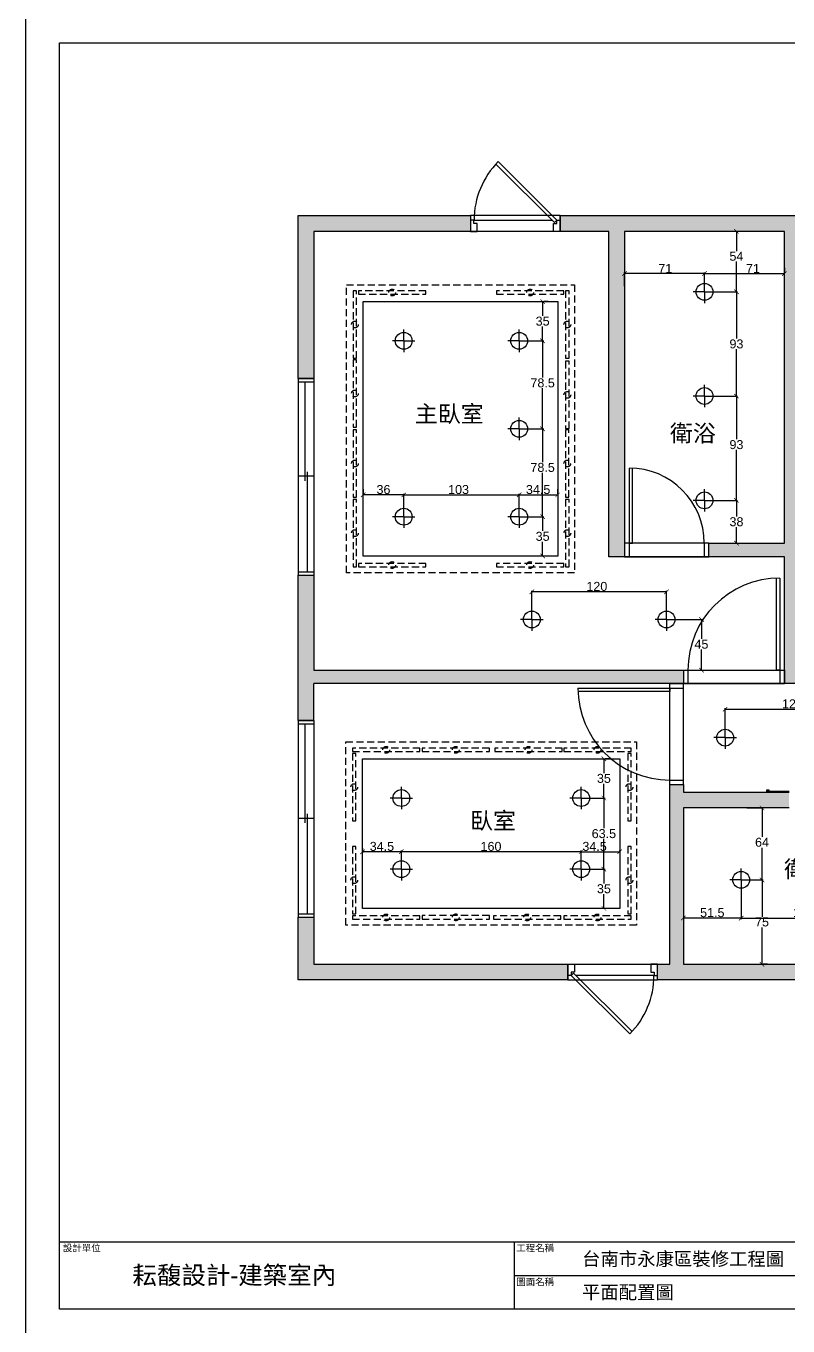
# Model space of a CAD drawing. Header units: millimetres. Extents: x -2628 to 3435, y -3699 to 2704.
# Drawn here: x 1698 to 2377, y -2496 to -1338 of the extents above; entities that cross this region are included whole.
import ezdxf
from ezdxf.enums import TextEntityAlignment as Align

# ---------------------------------------------------------------- set-up
doc = ezdxf.new("R2010")
doc.units = ezdxf.units.MM
doc.header["$PDMODE"] = 35
doc.linetypes.add('HIDDEN', pattern=[9.525, 6.35, -3.175])
for name, color, linetype in [('03-結構牆', 253, 'Continuous'), ('04-門線', 94, 'Continuous'), ('05-窗線', 150, 'Continuous'), ('08-文字', 7, 'Continuous'), ('10-標註', 140, 'Continuous'), ('11-填充', 8, 'Continuous'), ('12-天花板', 120, 'Continuous'), ('14-燈具', 40, 'Continuous'), ('圖框', 255, 'Continuous')]:
    doc.layers.add(name, color=color, linetype=linetype)
doc.layers.add('不出圖', color=235, linetype='Continuous', plot=False)
doc.styles.get("Standard").update_dxf_attribs({"font": 'arial.ttf'})
doc.dimstyles.new('ISO-40', dxfattribs={"dimscale": 0, "dimtxt": 8, "dimasz": 4, "dimexe": 1, "dimexo": 5, "dimgap": 0.68, "dimtad": 1, "dimtih": 1, "dimtoh": 1, "dimdec": 1, "dimrnd": 0.5, "dimdsep": 46, "dimtxsty": 'Standard', "dimblk": 'ARCHTICK', "dimcen": 2.5, "dimadec": 0, "dimazin": 0, "dimtfac": 1, "dimtdec": 1, "dimtmove": 1, "dimatfit": 3, "dimldrblk": 'ARCHTICK', "dimfxl": 15, "dimarcsym": 0})

# ---------------------------------------------------------------- blocks, each defined once
blk = doc.blocks.new('窗2片')
at = {"layer": '05-窗線'}
for p, q in [((0, 0), (0, -175.2)), ((0, 0), (14, 0)), ((14, 0), (14, -175.2)), ((0, -3), (14, -3)), ((6, -3), (6, -91.1)), ((14, -87.1), (0, -87.1)), ((8, -83.1), (8, -172.2)), ((0, -172.2), (14, -172.2)), ((0, -175.2), (14, -175.2))]:
    blk.add_line(p, q, dxfattribs=at)
blk = doc.blocks.new('窗_單開')
at = {"layer": '05-窗線'}
for p, q in [((24.9, 48.1), (77, -4)), ((74.9, -6.1), (22.8, 45.9)), ((80, 0), (0, 0)), ((0, 0), (0, -14)), ((80, 0), (80, -14)), ((3, -4), (72.8, -4)), ((77, -4), (74.9, -6.1)), ((80, -14), (1, -14))]:
    blk.add_line(p, q, dxfattribs=at)
for points in [[(0, -14), (6, -14), (6, -7), (3, -7), (3, -4), (0, -4), (0, -14)], [(80, -14), (74, -14), (74, -7), (77, -7), (77, -4), (80, -4), (80, -14)]]:
    blk.add_lwpolyline(points, dxfattribs=at)
blk.add_arc((77, -4), 73.7, 135, 180, dxfattribs=at)
blk = doc.blocks.new('門_左')
at = {"layer": '04-門線'}
for p, q in [((0, 12), (0, 0)), ((75, 12), (0, 12)), ((4, 12), (4, 0)), ((71, 12), (71, 0)), ((75, 0), (75, 12)), ((75, 0), (0, 0))]:
    blk.add_line(p, q, dxfattribs=at)
blk.add_lwpolyline([(4, 79), (4, 12), (7, 12), (7, 78.9)], dxfattribs=at)
blk.add_arc((4, 12), 67, 360, 90, dxfattribs=at)
blk = doc.blocks.new('門_右')
at = {"layer": '04-門線'}
for p, q in [((-90, 12), (0, 12)), ((-90, 12), (-90, 0)), ((-86, 12), (-86, 0)), ((-4, 12), (-4, 0)), ((0, 12), (0, 0)), ((-90, 0), (0, 0))]:
    blk.add_line(p, q, dxfattribs=at)
blk.add_lwpolyline([(-4, 94), (-4, 12), (-7, 12), (-7, 93.9)], dxfattribs=at)
blk.add_arc((-4, 12), 82, 90, 180, dxfattribs=at)
blk = doc.blocks.new('*U57')
at = {"layer": '14-燈具'}
blk.add_line((0, -5), (0, 5), dxfattribs=at)
blk = doc.blocks.new('*U58')
at = {"layer": '14-燈具', "color": 0, "linetype": 'ByBlock', "lineweight": -2, "transparency": 16777216}
blk.add_blockref('*U57', (3428.2, 265.7), dxfattribs=at)
for p, rotation in [((3423.2, 260.7), 90), ((3428.2, 255.7), 180), ((3433.2, 260.7), 270)]:
    blk.add_blockref('*U57', p, dxfattribs=dict(at, rotation=rotation))
blk = doc.blocks.new('燈_崁燈直徑15')
at = {"layer": '14-燈具'}
blk.add_circle((0, 0), 7.5, dxfattribs=at)
blk.add_blockref('*U58', (-3428.2, -260.7), dxfattribs=at)
blk = doc.blocks.new('燈_t5燈管2尺')
at = {"layer": '14-燈具', "linetype": 'HIDDEN'}
blk.add_lwpolyline([(-30, -1.5), (30, -1.5), (30, 1.5), (-30, 1.5)], close=True, dxfattribs=at)
blk.add_circle((0, 0), 3, dxfattribs=at)
blk = doc.blocks.new('_ArchTick')
at = {"color": 0, "linetype": 'ByBlock', "const_width": 0.15}
blk.add_lwpolyline([(-0.5, -0.5), (0.5, 0.5)], dxfattribs=at)
blk = doc.blocks.new('*D310')
at = {"layer": '10-標註', "color": 0, "lineweight": -2, "transparency": 16777216}
for p, q in [((2034.6, -1770.1), (2034.6, -1754.6)), ((2034.6, -1755.6), (2137.4, -1755.6)), ((2137.4, -1770.1), (2137.4, -1754.6))]:
    blk.add_line(p, q, dxfattribs=at)
at = {"layer": 'Defpoints', "color": 0, "transparency": 16777216}
for p in [(2137.4, -1755.6), (2034.6, -1775.1), (2137.4, -1775.1)]:
    blk.add_point(p, dxfattribs=at)
at = {"layer": '10-標註', "color": 0, "lineweight": -2, "transparency": 16777216, "xscale": 4, "yscale": 4, "zscale": 4, "rotation": 180}
blk.add_blockref('_ArchTick', (2034.6, -1755.6), dxfattribs=at)
at = {"layer": '10-標註', "color": 0, "lineweight": -2, "transparency": 16777216, "xscale": 4, "yscale": 4, "zscale": 4}
blk.add_blockref('_ArchTick', (2137.4, -1755.6), dxfattribs=at)
at = {"layer": '10-標註', "color": 0, "transparency": 16777216, "insert": (2083.5, -1750.9), "char_height": 8, "attachment_point": 5}
blk.add_mtext('103', dxfattribs=at)
blk = doc.blocks.new('*D311')
at = {"layer": '10-標註', "color": 0, "lineweight": -2, "transparency": 16777216}
for p, q in [((2142.4, -1618.4), (2159.4, -1618.4)), ((2158.4, -1618.4), (2158.4, -1651.1)), ((2158.4, -1696.8), (2158.4, -1660.7)), ((2142.4, -1696.8), (2159.4, -1696.8))]:
    blk.add_line(p, q, dxfattribs=at)
at = {"layer": 'Defpoints', "color": 0, "transparency": 16777216}
for p in [(2137.4, -1618.4), (2137.4, -1696.8), (2158.4, -1696.8)]:
    blk.add_point(p, dxfattribs=at)
at = {"layer": '10-標註', "color": 0, "lineweight": -2, "transparency": 16777216, "xscale": 4, "yscale": 4, "zscale": 4}
for p, rotation in [((2158.4, -1618.4), 90), ((2158.4, -1696.8), 270)]:
    blk.add_blockref('_ArchTick', p, dxfattribs=dict(at, rotation=rotation))
at = {"layer": '10-標註', "color": 0, "transparency": 16777216, "insert": (2158.4, -1655.9), "char_height": 8, "attachment_point": 5}
blk.add_mtext('78.5', dxfattribs=at)
blk = doc.blocks.new('*D312')
at = {"layer": '10-標註', "color": 0, "lineweight": -2, "transparency": 16777216}
for p, q in [((2142.4, -1696.8), (2159.4, -1696.8)), ((2158.4, -1696.8), (2158.4, -1726.4)), ((2158.4, -1775.1), (2158.4, -1735.9)), ((2142.4, -1775.1), (2159.4, -1775.1))]:
    blk.add_line(p, q, dxfattribs=at)
at = {"layer": 'Defpoints', "color": 0, "transparency": 16777216}
for p in [(2137.4, -1696.8), (2137.4, -1775.1), (2158.4, -1775.1)]:
    blk.add_point(p, dxfattribs=at)
at = {"layer": '10-標註', "color": 0, "lineweight": -2, "transparency": 16777216, "xscale": 4, "yscale": 4, "zscale": 4}
for p, rotation in [((2158.4, -1696.8), 90), ((2158.4, -1775.1), 270)]:
    blk.add_blockref('_ArchTick', p, dxfattribs=dict(at, rotation=rotation))
at = {"layer": '10-標註', "color": 0, "transparency": 16777216, "insert": (2158.4, -1731.2), "char_height": 8, "attachment_point": 5}
blk.add_mtext('78.5', dxfattribs=at)
blk = doc.blocks.new('*D313')
at = {"layer": '10-標註', "color": 0, "lineweight": -2, "transparency": 16777216}
for p, q in [((2307.6, -1667.6), (2332.1, -1667.6)), ((2331.1, -1667.6), (2331.1, -1706.1)), ((2331.1, -1760.5), (2331.1, -1715.6)), ((2307.6, -1760.5), (2332.1, -1760.5))]:
    blk.add_line(p, q, dxfattribs=at)
at = {"layer": 'Defpoints', "color": 0, "transparency": 16777216}
for p in [(2302.6, -1667.6), (2331.1, -1667.6), (2302.6, -1760.5)]:
    blk.add_point(p, dxfattribs=at)
at = {"layer": '10-標註', "color": 0, "lineweight": -2, "transparency": 16777216, "xscale": 4, "yscale": 4, "zscale": 4}
for p, rotation in [((2331.1, -1667.6), 90), ((2331.1, -1760.5), 270)]:
    blk.add_blockref('_ArchTick', p, dxfattribs=dict(at, rotation=rotation))
at = {"layer": '10-標註', "color": 0, "transparency": 16777216, "insert": (2331.1, -1710.9), "char_height": 8, "attachment_point": 5}
blk.add_mtext('93', dxfattribs=at)
blk = doc.blocks.new('*D314')
at = {"layer": '10-標註', "color": 0, "lineweight": -2, "transparency": 16777216}
for p, q in [((2307.6, -1574.8), (2332.1, -1574.8)), ((2331.1, -1574.8), (2331.1, -1616.4)), ((2331.1, -1667.6), (2331.1, -1625.9)), ((2307.6, -1667.6), (2332.1, -1667.6))]:
    blk.add_line(p, q, dxfattribs=at)
at = {"layer": 'Defpoints', "color": 0, "transparency": 16777216}
for p in [(2302.6, -1574.8), (2331.1, -1574.8), (2302.6, -1667.6)]:
    blk.add_point(p, dxfattribs=at)
at = {"layer": '10-標註', "color": 0, "lineweight": -2, "transparency": 16777216, "xscale": 4, "yscale": 4, "zscale": 4}
for p, rotation in [((2331.1, -1574.8), 90), ((2331.1, -1667.6), 270)]:
    blk.add_blockref('_ArchTick', p, dxfattribs=dict(at, rotation=rotation))
at = {"layer": '10-標註', "color": 0, "transparency": 16777216, "insert": (2331.1, -1621.2), "char_height": 8, "attachment_point": 5}
blk.add_mtext('93', dxfattribs=at)
blk = doc.blocks.new('*D318')
at = {"layer": '10-標註', "color": 0, "lineweight": -2, "transparency": 16777216}
for p, q in [((2148.8, -1861.6), (2148.8, -1841)), ((2268.8, -1861.6), (2268.8, -1841)), ((2268.8, -1842), (2148.8, -1842))]:
    blk.add_line(p, q, dxfattribs=at)
at = {"layer": 'Defpoints', "color": 0, "transparency": 16777216}
for p in [(2148.8, -1842), (2148.8, -1866.6), (2268.8, -1866.6)]:
    blk.add_point(p, dxfattribs=at)
at = {"layer": '10-標註', "color": 0, "lineweight": -2, "transparency": 16777216, "xscale": 4, "yscale": 4, "zscale": 4, "rotation": 180}
blk.add_blockref('_ArchTick', (2148.8, -1842), dxfattribs=at)
at = {"layer": '10-標註', "color": 0, "lineweight": -2, "transparency": 16777216, "xscale": 4, "yscale": 4, "zscale": 4}
blk.add_blockref('_ArchTick', (2268.8, -1842), dxfattribs=at)
at = {"layer": '10-標註', "color": 0, "transparency": 16777216, "insert": (2206.7, -1837.2), "char_height": 8, "attachment_point": 5}
blk.add_mtext('120', dxfattribs=at)
blk = doc.blocks.new('*D319')
at = {"layer": '10-標註', "color": 0, "lineweight": -2, "transparency": 16777216}
for p, q in [((2273.8, -1866.6), (2300.9, -1866.6)), ((2299.9, -1866.6), (2299.9, -1883.9)), ((2299.9, -1911.7), (2299.9, -1893.4)), ((2273.8, -1911.7), (2300.9, -1911.7))]:
    blk.add_line(p, q, dxfattribs=at)
at = {"layer": 'Defpoints', "color": 0, "transparency": 16777216}
for p in [(2268.8, -1866.6), (2268.8, -1911.7), (2299.9, -1911.7)]:
    blk.add_point(p, dxfattribs=at)
at = {"layer": '10-標註', "color": 0, "lineweight": -2, "transparency": 16777216, "xscale": 4, "yscale": 4, "zscale": 4}
for p, rotation in [((2299.9, -1866.6), 90), ((2299.9, -1911.7), 270)]:
    blk.add_blockref('_ArchTick', p, dxfattribs=dict(at, rotation=rotation))
at = {"layer": '10-標註', "color": 0, "transparency": 16777216, "insert": (2299.9, -1888.7), "char_height": 8, "attachment_point": 5}
blk.add_mtext('45', dxfattribs=at)
blk = doc.blocks.new('*D321')
at = {"layer": '10-標註', "color": 0, "lineweight": -2, "transparency": 16777216}
for p, q in [((2197.7, -2025.7), (2214, -2025.7)), ((2213, -2025.7), (2213, -2052.6)), ((2213, -2089), (2213, -2062.1)), ((2197.7, -2089), (2214, -2089))]:
    blk.add_line(p, q, dxfattribs=at)
at = {"layer": 'Defpoints', "color": 0, "transparency": 16777216}
for p in [(2192.7, -2025.7), (2213, -2025.7), (2192.7, -2089)]:
    blk.add_point(p, dxfattribs=at)
at = {"layer": '10-標註', "color": 0, "lineweight": -2, "transparency": 16777216, "xscale": 4, "yscale": 4, "zscale": 4}
for p, rotation in [((2213, -2025.7), 90), ((2213, -2089), 270)]:
    blk.add_blockref('_ArchTick', p, dxfattribs=dict(at, rotation=rotation))
at = {"layer": '10-標註', "color": 0, "transparency": 16777216, "insert": (2213, -2057.4), "char_height": 8, "attachment_point": 5}
blk.add_mtext('63.5', dxfattribs=at)
blk = doc.blocks.new('*D322')
at = {"layer": '10-標註', "color": 0, "lineweight": -2, "transparency": 16777216}
for p, q in [((2032.5, -2085.4), (2032.5, -2072.5)), ((2192.7, -2085.4), (2192.7, -2072.5)), ((2192.7, -2073.5), (2032.5, -2073.5))]:
    blk.add_line(p, q, dxfattribs=at)
at = {"layer": 'Defpoints', "color": 0, "transparency": 16777216}
for p in [(2032.5, -2073.5), (2032.5, -2090.4), (2192.7, -2090.4)]:
    blk.add_point(p, dxfattribs=at)
at = {"layer": '10-標註', "color": 0, "lineweight": -2, "transparency": 16777216, "xscale": 4, "yscale": 4, "zscale": 4, "rotation": 180}
blk.add_blockref('_ArchTick', (2032.5, -2073.5), dxfattribs=at)
at = {"layer": '10-標註', "color": 0, "lineweight": -2, "transparency": 16777216, "xscale": 4, "yscale": 4, "zscale": 4}
blk.add_blockref('_ArchTick', (2192.7, -2073.5), dxfattribs=at)
at = {"layer": '10-標註', "color": 0, "transparency": 16777216, "insert": (2112.4, -2068.8), "char_height": 8, "attachment_point": 5}
blk.add_mtext('160', dxfattribs=at)
blk = doc.blocks.new('*D323')
at = {"layer": '10-標註', "color": 0, "lineweight": -2, "transparency": 16777216}
for p, q in [((2335.3, -2103.6), (2335.3, -2133.6)), ((2456, -2103.6), (2456, -2133.6)), ((2335.3, -2132.6), (2456, -2132.6))]:
    blk.add_line(p, q, dxfattribs=at)
at = {"layer": 'Defpoints', "color": 0, "transparency": 16777216}
for p in [(2335.3, -2098.6), (2456, -2098.6), (2456, -2132.6)]:
    blk.add_point(p, dxfattribs=at)
at = {"layer": '10-標註', "color": 0, "lineweight": -2, "transparency": 16777216, "xscale": 4, "yscale": 4, "zscale": 4, "rotation": 180}
blk.add_blockref('_ArchTick', (2335.3, -2132.6), dxfattribs=at)
at = {"layer": '10-標註', "color": 0, "lineweight": -2, "transparency": 16777216, "xscale": 4, "yscale": 4, "zscale": 4}
blk.add_blockref('_ArchTick', (2456, -2132.6), dxfattribs=at)
at = {"layer": '10-標註', "color": 0, "transparency": 16777216, "insert": (2395.4, -2127.8), "char_height": 8, "attachment_point": 5}
blk.add_mtext('120.5', dxfattribs=at)
blk = doc.blocks.new('*D330')
at = {"layer": '10-標註', "color": 0, "lineweight": -2, "transparency": 16777216}
for p, q in [((2321, -1966.9), (2321, -1945.6)), ((2321, -1946.6), (2441, -1946.6)), ((2441, -1966.9), (2441, -1945.6))]:
    blk.add_line(p, q, dxfattribs=at)
at = {"layer": 'Defpoints', "color": 0, "transparency": 16777216}
for p in [(2441, -1946.6), (2321, -1971.9), (2441, -1971.9)]:
    blk.add_point(p, dxfattribs=at)
at = {"layer": '10-標註', "color": 0, "lineweight": -2, "transparency": 16777216, "xscale": 4, "yscale": 4, "zscale": 4, "rotation": 180}
blk.add_blockref('_ArchTick', (2321, -1946.6), dxfattribs=at)
at = {"layer": '10-標註', "color": 0, "lineweight": -2, "transparency": 16777216, "xscale": 4, "yscale": 4, "zscale": 4}
blk.add_blockref('_ArchTick', (2441, -1946.6), dxfattribs=at)
at = {"layer": '10-標註', "color": 0, "transparency": 16777216, "insert": (2381, -1941.8), "char_height": 8, "attachment_point": 5}
blk.add_mtext('120', dxfattribs=at)
blk = doc.blocks.new('*D335')
at = {"layer": '10-標註', "color": 0, "lineweight": -2, "transparency": 16777216}
for p, q in [((2158.4, -1583.4), (2158.4, -1596.1)), ((2163.4, -1583.4), (2159.4, -1583.4)), ((2158.4, -1618.4), (2158.4, -1605.7)), ((2142.4, -1618.4), (2159.4, -1618.4))]:
    blk.add_line(p, q, dxfattribs=at)
at = {"layer": 'Defpoints', "color": 0, "transparency": 16777216}
for p in [(2158.4, -1583.4), (2158.4, -1583.4), (2137.4, -1618.4)]:
    blk.add_point(p, dxfattribs=at)
at = {"layer": '10-標註', "color": 0, "lineweight": -2, "transparency": 16777216, "xscale": 4, "yscale": 4, "zscale": 4}
for p, rotation in [((2158.4, -1583.4), 90), ((2158.4, -1618.4), 270)]:
    blk.add_blockref('_ArchTick', p, dxfattribs=dict(at, rotation=rotation))
at = {"layer": '10-標註', "color": 0, "transparency": 16777216, "insert": (2158.4, -1600.9), "char_height": 8, "attachment_point": 5}
blk.add_mtext('35', dxfattribs=at)
blk = doc.blocks.new('*D336')
at = {"layer": '10-標註', "color": 0, "lineweight": -2, "transparency": 16777216}
for p, q in [((2137.4, -1770.1), (2137.4, -1754.6)), ((2137.4, -1755.6), (2171.8, -1755.6)), ((2171.8, -1750.6), (2171.8, -1754.6))]:
    blk.add_line(p, q, dxfattribs=at)
at = {"layer": 'Defpoints', "color": 0, "transparency": 16777216}
for p in [(2171.8, -1755.6), (2171.8, -1755.6), (2137.4, -1775.1)]:
    blk.add_point(p, dxfattribs=at)
at = {"layer": '10-標註', "color": 0, "lineweight": -2, "transparency": 16777216, "xscale": 4, "yscale": 4, "zscale": 4, "rotation": 180}
blk.add_blockref('_ArchTick', (2137.4, -1755.6), dxfattribs=at)
at = {"layer": '10-標註', "color": 0, "lineweight": -2, "transparency": 16777216, "xscale": 4, "yscale": 4, "zscale": 4}
blk.add_blockref('_ArchTick', (2171.8, -1755.6), dxfattribs=at)
at = {"layer": '10-標註', "color": 0, "transparency": 16777216, "insert": (2154.4, -1750.9), "char_height": 8, "attachment_point": 5}
blk.add_mtext('34.5', dxfattribs=at)
blk = doc.blocks.new('*D337')
at = {"layer": '10-標註', "color": 0, "lineweight": -2, "transparency": 16777216}
for p, q in [((1998.5, -1750.6), (1998.5, -1754.6)), ((2034.6, -1755.6), (1998.5, -1755.6)), ((2034.6, -1770.1), (2034.6, -1754.6))]:
    blk.add_line(p, q, dxfattribs=at)
at = {"layer": 'Defpoints', "color": 0, "transparency": 16777216}
for p in [(1998.5, -1755.6), (1998.5, -1755.6), (2034.6, -1775.1)]:
    blk.add_point(p, dxfattribs=at)
at = {"layer": '10-標註', "color": 0, "lineweight": -2, "transparency": 16777216, "xscale": 4, "yscale": 4, "zscale": 4, "rotation": 180}
blk.add_blockref('_ArchTick', (1998.5, -1755.6), dxfattribs=at)
at = {"layer": '10-標註', "color": 0, "lineweight": -2, "transparency": 16777216, "xscale": 4, "yscale": 4, "zscale": 4}
blk.add_blockref('_ArchTick', (2034.6, -1755.6), dxfattribs=at)
at = {"layer": '10-標註', "color": 0, "transparency": 16777216, "insert": (2016.6, -1750.9), "char_height": 8, "attachment_point": 5}
blk.add_mtext('36', dxfattribs=at)
blk = doc.blocks.new('*D338')
at = {"layer": '10-標註', "color": 0, "lineweight": -2, "transparency": 16777216}
for p, q in [((2142.4, -1775.1), (2159.4, -1775.1)), ((2158.4, -1775.1), (2158.4, -1787.8)), ((2158.4, -1810.1), (2158.4, -1797.4)), ((2163.4, -1810.1), (2159.4, -1810.1))]:
    blk.add_line(p, q, dxfattribs=at)
at = {"layer": 'Defpoints', "color": 0, "transparency": 16777216}
for p in [(2137.4, -1775.1), (2158.4, -1810.1), (2158.4, -1810.1)]:
    blk.add_point(p, dxfattribs=at)
at = {"layer": '10-標註', "color": 0, "lineweight": -2, "transparency": 16777216, "xscale": 4, "yscale": 4, "zscale": 4}
for p, rotation in [((2158.4, -1775.1), 90), ((2158.4, -1810.1), 270)]:
    blk.add_blockref('_ArchTick', p, dxfattribs=dict(at, rotation=rotation))
at = {"layer": '10-標註', "color": 0, "transparency": 16777216, "insert": (2158.4, -1792.6), "char_height": 8, "attachment_point": 5}
blk.add_mtext('35', dxfattribs=at)
blk = doc.blocks.new('*D339')
at = {"layer": '10-標註', "color": 0, "lineweight": -2, "transparency": 16777216}
for p, q in [((2307.6, -1760.5), (2332.1, -1760.5)), ((2331.1, -1760.5), (2331.1, -1774.8)), ((2331.1, -1798.7), (2331.1, -1784.4)), ((2311.4, -1798.7), (2332.1, -1798.7))]:
    blk.add_line(p, q, dxfattribs=at)
at = {"layer": 'Defpoints', "color": 0, "transparency": 16777216}
for p in [(2302.6, -1760.5), (2306.4, -1798.7), (2331.1, -1798.7)]:
    blk.add_point(p, dxfattribs=at)
at = {"layer": '10-標註', "color": 0, "lineweight": -2, "transparency": 16777216, "xscale": 4, "yscale": 4, "zscale": 4}
for p, rotation in [((2331.1, -1760.5), 90), ((2331.1, -1798.7), 270)]:
    blk.add_blockref('_ArchTick', p, dxfattribs=dict(at, rotation=rotation))
at = {"layer": '10-標註', "color": 0, "transparency": 16777216, "insert": (2331.1, -1779.6), "char_height": 8, "attachment_point": 5}
blk.add_mtext('38', dxfattribs=at)
blk = doc.blocks.new('*D340')
at = {"layer": '10-標註', "color": 0, "lineweight": -2, "transparency": 16777216}
for p, q in [((2231.4, -1569.8), (2231.4, -1557.5)), ((2302.6, -1558.5), (2231.4, -1558.5)), ((2302.6, -1569.8), (2302.6, -1557.5))]:
    blk.add_line(p, q, dxfattribs=at)
at = {"layer": 'Defpoints', "color": 0, "transparency": 16777216}
for p in [(2231.4, -1558.5), (2231.4, -1574.8), (2302.6, -1574.8)]:
    blk.add_point(p, dxfattribs=at)
at = {"layer": '10-標註', "color": 0, "lineweight": -2, "transparency": 16777216, "xscale": 4, "yscale": 4, "zscale": 4, "rotation": 180}
blk.add_blockref('_ArchTick', (2231.4, -1558.5), dxfattribs=at)
at = {"layer": '10-標註', "color": 0, "lineweight": -2, "transparency": 16777216, "xscale": 4, "yscale": 4, "zscale": 4}
blk.add_blockref('_ArchTick', (2302.6, -1558.5), dxfattribs=at)
at = {"layer": '10-標註', "color": 0, "transparency": 16777216, "insert": (2267.7, -1553.9), "char_height": 8, "attachment_point": 5}
blk.add_mtext('71', dxfattribs=at)
blk = doc.blocks.new('*D341')
at = {"layer": '10-標註', "color": 0, "lineweight": -2, "transparency": 16777216}
for p, q in [((2302.6, -1569.8), (2302.6, -1557.5)), ((2302.6, -1558.5), (2373.8, -1558.5)), ((2373.8, -1553.5), (2373.8, -1557.5))]:
    blk.add_line(p, q, dxfattribs=at)
at = {"layer": 'Defpoints', "color": 0, "transparency": 16777216}
for p in [(2373.8, -1558.5), (2373.8, -1558.5), (2302.6, -1574.8)]:
    blk.add_point(p, dxfattribs=at)
at = {"layer": '10-標註', "color": 0, "lineweight": -2, "transparency": 16777216, "xscale": 4, "yscale": 4, "zscale": 4, "rotation": 180}
blk.add_blockref('_ArchTick', (2302.6, -1558.5), dxfattribs=at)
at = {"layer": '10-標註', "color": 0, "lineweight": -2, "transparency": 16777216, "xscale": 4, "yscale": 4, "zscale": 4}
blk.add_blockref('_ArchTick', (2373.8, -1558.5), dxfattribs=at)
at = {"layer": '10-標註', "color": 0, "transparency": 16777216, "insert": (2345.8, -1553.9), "char_height": 8, "attachment_point": 5}
blk.add_mtext('71', dxfattribs=at)
blk = doc.blocks.new('*D347')
at = {"layer": '10-標註', "color": 0, "lineweight": -2, "transparency": 16777216}
for p, q in [((2213, -1990.7), (2213, -2003.4)), ((2218, -1990.7), (2214, -1990.7)), ((2213, -2025.7), (2213, -2013)), ((2197.7, -2025.7), (2214, -2025.7))]:
    blk.add_line(p, q, dxfattribs=at)
at = {"layer": 'Defpoints', "color": 0, "transparency": 16777216}
for p in [(2213, -1990.7), (2213, -1990.7), (2192.7, -2025.7)]:
    blk.add_point(p, dxfattribs=at)
at = {"layer": '10-標註', "color": 0, "lineweight": -2, "transparency": 16777216, "xscale": 4, "yscale": 4, "zscale": 4}
for p, rotation in [((2213, -1990.7), 90), ((2213, -2025.7), 270)]:
    blk.add_blockref('_ArchTick', p, dxfattribs=dict(at, rotation=rotation))
at = {"layer": '10-標註', "color": 0, "transparency": 16777216, "insert": (2213, -2008.2), "char_height": 8, "attachment_point": 5}
blk.add_mtext('35', dxfattribs=at)
blk = doc.blocks.new('*D348')
at = {"layer": '10-標註', "color": 0, "lineweight": -2, "transparency": 16777216}
for p, q in [((2197.7, -2089), (2214, -2089)), ((2213, -2089), (2213, -2101.7)), ((2213, -2124), (2213, -2111.3)), ((2218, -2124), (2214, -2124))]:
    blk.add_line(p, q, dxfattribs=at)
at = {"layer": 'Defpoints', "color": 0, "transparency": 16777216}
for p in [(2192.7, -2089), (2213, -2124), (2213, -2124)]:
    blk.add_point(p, dxfattribs=at)
at = {"layer": '10-標註', "color": 0, "lineweight": -2, "transparency": 16777216, "xscale": 4, "yscale": 4, "zscale": 4}
for p, rotation in [((2213, -2089), 90), ((2213, -2124), 270)]:
    blk.add_blockref('_ArchTick', p, dxfattribs=dict(at, rotation=rotation))
at = {"layer": '10-標註', "color": 0, "transparency": 16777216, "insert": (2213, -2106.5), "char_height": 8, "attachment_point": 5}
blk.add_mtext('35', dxfattribs=at)
blk = doc.blocks.new('*D349')
at = {"layer": '10-標註', "color": 0, "lineweight": -2, "transparency": 16777216}
for p, q in [((2192.7, -2085.4), (2192.7, -2072.5)), ((2227.1, -2074), (2227.1, -2072.5)), ((2192.7, -2073.5), (2227.1, -2073.5))]:
    blk.add_line(p, q, dxfattribs=at)
at = {"layer": 'Defpoints', "color": 0, "transparency": 16777216}
for p in [(2227.1, -2073.5), (2227.1, -2079), (2192.7, -2090.4)]:
    blk.add_point(p, dxfattribs=at)
at = {"layer": '10-標註', "color": 0, "lineweight": -2, "transparency": 16777216, "xscale": 4, "yscale": 4, "zscale": 4, "rotation": 180}
blk.add_blockref('_ArchTick', (2192.7, -2073.5), dxfattribs=at)
at = {"layer": '10-標註', "color": 0, "lineweight": -2, "transparency": 16777216, "xscale": 4, "yscale": 4, "zscale": 4}
blk.add_blockref('_ArchTick', (2227.1, -2073.5), dxfattribs=at)
at = {"layer": '10-標註', "color": 0, "transparency": 16777216, "insert": (2204.7, -2068.8), "char_height": 8, "attachment_point": 5}
blk.add_mtext('34.5', dxfattribs=at)
blk = doc.blocks.new('*D350')
at = {"layer": '10-標註', "color": 0, "lineweight": -2, "transparency": 16777216}
for p, q in [((1997.9, -2070.2), (1997.9, -2074.5)), ((2032.5, -2085.4), (2032.5, -2072.5)), ((2032.5, -2073.5), (1997.9, -2073.5))]:
    blk.add_line(p, q, dxfattribs=at)
at = {"layer": 'Defpoints', "color": 0, "transparency": 16777216}
for p in [(1997.9, -2065.2), (1997.9, -2073.5), (2032.5, -2090.4)]:
    blk.add_point(p, dxfattribs=at)
at = {"layer": '10-標註', "color": 0, "lineweight": -2, "transparency": 16777216, "xscale": 4, "yscale": 4, "zscale": 4, "rotation": 180}
blk.add_blockref('_ArchTick', (1997.9, -2073.5), dxfattribs=at)
at = {"layer": '10-標註', "color": 0, "lineweight": -2, "transparency": 16777216, "xscale": 4, "yscale": 4, "zscale": 4}
blk.add_blockref('_ArchTick', (2032.5, -2073.5), dxfattribs=at)
at = {"layer": '10-標註', "color": 0, "transparency": 16777216, "insert": (2015.2, -2068.8), "char_height": 8, "attachment_point": 5}
blk.add_mtext('34.5', dxfattribs=at)
blk = doc.blocks.new('*D352')
at = {"layer": '10-標註', "color": 0, "lineweight": -2, "transparency": 16777216}
for p, q in [((2335.3, -2103.6), (2335.3, -2133.6)), ((2283.8, -2109.1), (2283.8, -2133.6)), ((2335.3, -2132.6), (2283.8, -2132.6))]:
    blk.add_line(p, q, dxfattribs=at)
at = {"layer": 'Defpoints', "color": 0, "transparency": 16777216}
for p in [(2283.8, -2104.1), (2335.3, -2098.6), (2283.8, -2132.6)]:
    blk.add_point(p, dxfattribs=at)
at = {"layer": '10-標註', "color": 0, "lineweight": -2, "transparency": 16777216, "xscale": 4, "yscale": 4, "zscale": 4, "rotation": 180}
blk.add_blockref('_ArchTick', (2283.8, -2132.6), dxfattribs=at)
at = {"layer": '10-標註', "color": 0, "lineweight": -2, "transparency": 16777216, "xscale": 4, "yscale": 4, "zscale": 4}
blk.add_blockref('_ArchTick', (2335.3, -2132.6), dxfattribs=at)
at = {"layer": '10-標註', "color": 0, "transparency": 16777216, "insert": (2309.6, -2127.8), "char_height": 8, "attachment_point": 5}
blk.add_mtext('51.5', dxfattribs=at)
blk = doc.blocks.new('*D354')
at = {"layer": '10-標註', "color": 0, "lineweight": -2, "transparency": 16777216}
for p, q in [((2340.3, -2034.4), (2354.9, -2034.4)), ((2353.9, -2034.4), (2353.9, -2060.3)), ((2353.9, -2098.6), (2353.9, -2069.9)), ((2340.3, -2098.6), (2354.9, -2098.6))]:
    blk.add_line(p, q, dxfattribs=at)
at = {"layer": 'Defpoints', "color": 0, "transparency": 16777216}
for p in [(2335.3, -2034.4), (2353.9, -2034.4), (2335.3, -2098.6)]:
    blk.add_point(p, dxfattribs=at)
at = {"layer": '10-標註', "color": 0, "lineweight": -2, "transparency": 16777216, "xscale": 4, "yscale": 4, "zscale": 4}
for p, rotation in [((2353.9, -2034.4), 90), ((2353.9, -2098.6), 270)]:
    blk.add_blockref('_ArchTick', p, dxfattribs=dict(at, rotation=rotation))
at = {"layer": '10-標註', "color": 0, "transparency": 16777216, "insert": (2353.9, -2065.1), "char_height": 8, "attachment_point": 5}
blk.add_mtext('64', dxfattribs=at)
blk = doc.blocks.new('*D355')
at = {"layer": '10-標註', "color": 0, "lineweight": -2, "transparency": 16777216}
for p, q in [((2340.3, -2098.6), (2354.9, -2098.6)), ((2353.9, -2098.6), (2353.9, -2131.4)), ((2353.9, -2173.7), (2353.9, -2140.9)), ((2358.9, -2173.7), (2354.9, -2173.7))]:
    blk.add_line(p, q, dxfattribs=at)
at = {"layer": 'Defpoints', "color": 0, "transparency": 16777216}
for p in [(2335.3, -2098.6), (2353.9, -2173.7), (2353.9, -2173.7)]:
    blk.add_point(p, dxfattribs=at)
at = {"layer": '10-標註', "color": 0, "lineweight": -2, "transparency": 16777216, "xscale": 4, "yscale": 4, "zscale": 4}
for p, rotation in [((2353.9, -2098.6), 90), ((2353.9, -2173.7), 270)]:
    blk.add_blockref('_ArchTick', p, dxfattribs=dict(at, rotation=rotation))
at = {"layer": '10-標註', "color": 0, "transparency": 16777216, "insert": (2353.9, -2136.1), "char_height": 8, "attachment_point": 5}
blk.add_mtext('75', dxfattribs=at)
blk = doc.blocks.new('*D365')
at = {"layer": '10-標註', "color": 0, "lineweight": -2, "transparency": 16777216}
for p, q in [((2331.1, -1520.9), (2332.1, -1520.9)), ((2331.1, -1520.9), (2331.1, -1538.4)), ((2331.1, -1574.8), (2331.1, -1547.8)), ((2307.6, -1574.8), (2332.1, -1574.8))]:
    blk.add_line(p, q, dxfattribs=at)
at = {"layer": 'Defpoints', "color": 0, "transparency": 16777216}
for p in [(2326.1, -1520.9), (2331.1, -1520.9), (2302.6, -1574.8)]:
    blk.add_point(p, dxfattribs=at)
at = {"layer": '10-標註', "color": 0, "lineweight": -2, "transparency": 16777216, "xscale": 4, "yscale": 4, "zscale": 4}
for p, rotation in [((2331.1, -1520.9), 90), ((2331.1, -1574.8), 270)]:
    blk.add_blockref('_ArchTick', p, dxfattribs=dict(at, rotation=rotation))
at = {"layer": '10-標註', "color": 0, "transparency": 16777216, "insert": (2331.1, -1543.1), "char_height": 8, "attachment_point": 5}
blk.add_mtext('54', dxfattribs=at)

msp = doc.modelspace()

# ---------------------------------------------------------------- hatches: boundary and pattern name
at = {"layer": '11-填充'}
h = msp.add_hatch(color=8, dxfattribs=at)
h.dxf.hatch_style = 1
h.paths.add_polyline_path([(2180.89, -2173.71), (1954.53, -2173.71), (1954.53, -2131.91), (1940.53, -2131.91), (1940.53, -2187.71), (2180.89, -2187.71)])
h.paths.add_polyline_path([(2387.83, -1565.91), (2373.83, -1565.91), (2373.83, -1798.71), (2306.43, -1798.71), (2306.43, -1810.71), (2373.83, -1810.71), (2373.83, -1911.71), (2373.83, -1923.71), (2387.83, -1923.71)])
h.paths.add_polyline_path([(2624.83, -1583.51), (2626.83, -1583.51), (2626.83, -1571.01), (2626.83, -1506.91), (2595.33, -1506.91), (2582.83, -1506.91), (2563.03, -1506.91), (2563.03, -1520.91), (2612.83, -1520.91), (2612.83, -1911.71), (2477.83, -1911.71), (2477.83, -1923.71), (2624.83, -1923.71), (2624.83, -1888.51)])
h.paths.add_polyline_path([(2933.73, -1571.01), (2921.23, -1571.01), (2856.83, -1571.01), (2856.83, -1583.51), (2921.23, -1583.51), (2921.23, -1586.01), (2921.23, -1659.01), (2921.23, -1732.01), (2921.23, -1810.01), (2921.23, -1888.51), (2921.23, -1958.51), (2906.03, -1958.51), (2906.03, -2222.51), (2933.73, -2222.51)])
h.paths.add_polyline_path([(2933.73, -2315.81), (2919.73, -2315.81), (2858.63, -2315.81), (2858.63, -2348.01), (2519.03, -2348.01), (2519.03, -2277.51), (2507.03, -2277.51), (2507.03, -2360.01), (2933.73, -2360.01)])
h.paths.add_polyline_path([(2387.83, -1506.91), (2174.03, -1506.91), (2174.03, -1520.91), (2217.43, -1520.91), (2217.43, -1565.91), (2231.43, -1565.91), (2231.43, -1520.91), (2373.83, -1520.91), (2373.83, -1565.91), (2387.83, -1565.91)])
h.paths.add_polyline_path([(2231.43, -1565.91), (2217.43, -1565.91), (2217.43, -1810.71), (2231.43, -1810.71), (2231.43, -1798.71)])
h = msp.add_hatch(color=8, dxfattribs=at)
h.dxf.hatch_style = 1
h.paths.add_polyline_path([(1954.53, -1520.91), (2094.03, -1520.91), (2094.03, -1506.91), (1940.53, -1506.91), (1940.53, -1651.91), (1954.53, -1651.91)])
h = msp.add_hatch(color=8, dxfattribs=at)
h.dxf.hatch_style = 1
h.paths.add_polyline_path([(2283.83, -1911.71), (1954.53, -1911.71), (1954.53, -1827.11), (1940.53, -1827.11), (1940.53, -1956.71), (1954.53, -1956.71), (1954.53, -1923.71), (2283.83, -1923.71)])
h.paths.add_polyline_path([(2378.07, -2020.41), (2283.83, -2020.41), (2283.83, -2013.71), (2271.83, -2013.71), (2271.83, -2034.41), (2271.83, -2173.71), (2260.89, -2173.71), (2260.89, -2187.71), (2507.03, -2187.71), (2507.03, -2193.71), (2519.03, -2193.71), (2519.03, -2020.41), (2468.07, -2020.41), (2468.07, -2034.41), (2507.03, -2034.41), (2507.03, -2173.71), (2283.83, -2173.71), (2283.83, -2034.41), (2378.07, -2034.41)])

# ---------------------------------------------------------------- linework, layer by layer
at = {"layer": '03-結構牆'}
for p, q in [((2231.43, -1810.71), (2306.43, -1810.71)), ((1940.53, -1956.71), (1940.53, -1827.11)), ((1940.53, -1827.11), (1954.53, -1827.11)), ((1954.53, -1827.11), (1954.53, -1911.71)), ((1954.53, -1956.71), (1954.53, -1923.71)), ((2373.83, -1923.71), (2283.83, -1923.71)), ((2283.83, -2013.71), (2283.83, -1923.71)), ((1954.53, -1956.71), (1940.53, -1956.71))]:
    msp.add_line(p, q, dxfattribs=at)
for points in [[(1940.53, -1506.91), (2094.03, -1506.91), (2094.03, -1520.91), (1954.53, -1520.91), (1954.53, -1651.91), (1940.53, -1651.91)], [(2387.83, -1506.91), (2387.83, -1923.71), (2373.83, -1923.71), (2373.83, -1911.71), (2373.83, -1911.71), (2373.83, -1810.71), (2306.43, -1810.71), (2306.43, -1798.71), (2373.83, -1798.71), (2373.83, -1520.91), (2231.43, -1520.91), (2231.43, -1798.71), (2231.43, -1810.71), (2217.43, -1810.71), (2217.43, -1520.91), (2174.03, -1520.91), (2174.03, -1506.91)], [(2180.89, -2187.71), (1940.53, -2187.71), (1940.53, -2131.91), (1954.53, -2131.91), (1954.53, -2173.71), (2180.89, -2173.71)]]:
    msp.add_lwpolyline(points, close=True, dxfattribs=at)
for points in [[(1954.53, -1911.71), (2283.83, -1911.71), (2283.83, -1923.71), (1954.53, -1923.71)], [(2468.07, -2020.41), (2519.03, -2020.41), (2519.03, -2193.71), (2507.03, -2193.71), (2507.03, -2187.71), (2260.89, -2187.71), (2260.89, -2173.71), (2271.83, -2173.71), (2271.83, -2034.41), (2271.83, -2013.71), (2283.83, -2013.71), (2283.83, -2020.41), (2378.07, -2020.41)], [(2378.07, -2034.41), (2283.83, -2034.41), (2283.83, -2173.71), (2507.03, -2173.71), (2507.03, -2034.41), (2468.07, -2034.41)]]:
    msp.add_lwpolyline(points, dxfattribs=at)
at = {"layer": '04-門線'}
for p, q in [((2358.07, -2019.41), (2358.07, -2018.41)), ((2358.07, -2018.41), (2360.07, -2018.41)), ((2358.07, -2020.41), (2358.07, -2019.41)), ((2358.07, -2019.41), (2378.07, -2019.41)), ((2378.07, -2020.41), (2358.07, -2020.41)), ((2360.07, -2018.41), (2360.07, -2019.41))]:
    msp.add_line(p, q, dxfattribs=at)
at = {"layer": '12-天花板', "linetype": 'HIDDEN'}
for points in [[(2186.81, -1825.11), (1983.53, -1825.11), (1983.53, -1568.41), (2186.81, -1568.41)], [(1982.91, -2138.99), (1982.91, -1975.71), (2242.11, -1975.71), (2242.11, -2138.99)]]:
    msp.add_lwpolyline(points, close=True, dxfattribs=at)
at = {"layer": '12-天花板'}
for points in [[(2171.81, -1810.11), (1998.53, -1810.11), (1998.53, -1583.41), (2171.81, -1583.41)], [(1997.91, -2123.99), (1997.91, -1990.71), (2227.11, -1990.71), (2227.11, -2123.99)]]:
    msp.add_lwpolyline(points, close=True, dxfattribs=at)
at = {"layer": '不出圖'}
msp.add_lwpolyline([(1698.04, -1322.96), (3378.04, -1322.96), (3378.04, -2510.96), (1698.04, -2510.96)], close=True, dxfattribs=at)
at = {"layer": '圖框', "color": 5}
for p, q in [((1728.04, -2420.96), (3348.04, -2420.96)), ((2133.04, -2420.96), (2133.04, -2480.96)), ((2133.04, -2450.96), (3348.04, -2450.96))]:
    msp.add_line(p, q, dxfattribs=at)
msp.add_lwpolyline([(1728.04, -1352.96), (3348.04, -1352.96), (3348.04, -2480.96), (1728.04, -2480.96)], close=True, dxfattribs=at)

# ---------------------------------------------------------------- block references
at = {"layer": '04-門線'}
for name, p in [('門_左', (2231.43, -1810.71)), ('門_右', (2373.83, -1923.71))]:
    msp.add_blockref(name, p, dxfattribs=at)
at = {"layer": '04-門線', "rotation": 90}
msp.add_blockref('門_右', (2283.83, -1923.71), dxfattribs=at)
at = {"layer": '05-窗線'}
for name, p in [('窗_單開', (2094.03, -1506.91)), ('窗2片', (1940.53, -1651.91)), ('窗2片', (1940.53, -1956.71))]:
    msp.add_blockref(name, p, dxfattribs=at)
at = {"layer": '05-窗線', "rotation": 180}
msp.add_blockref('窗_單開', (2260.89, -2187.71), dxfattribs=at)
at = {"layer": '14-燈具'}
for name, p, rotation in [('燈_t5燈管2尺', (1991.15, -1603.86), 270), ('燈_t5燈管2尺', (2024.35, -1575.41), 180), ('燈_t5燈管2尺', (2147.23, -1575.41), 180), ('燈_t5燈管2尺', (2180.43, -1603.86), 270), ('燈_崁燈直徑15', (2034.65, -1618.41), 180), ('燈_崁燈直徑15', (2137.43, -1618.41), 180), ('燈_t5燈管2尺', (1991.15, -1665.22), 270), ('燈_t5燈管2尺', (2180.43, -1666.57), 270), ('燈_崁燈直徑15', (2137.43, -1696.76), 180), ('燈_t5燈管2尺', (1991.14, -1727.64), 270), ('燈_t5燈管2尺', (2180.39, -1727.64), 270), ('燈_t5燈管2尺', (1991.15, -1789.65), 270), ('燈_t5燈管2尺', (2180.43, -1789.65), 270), ('燈_崁燈直徑15', (2034.65, -1775.11), 180), ('燈_崁燈直徑15', (2137.43, -1775.11), 180), ('燈_t5燈管2尺', (2024.35, -1818.11), 180), ('燈_t5燈管2尺', (2147.23, -1818.11), 180), ('燈_t5燈管2尺', (2018.98, -1982.71), 180), ('燈_t5燈管2尺', (2080.99, -1982.7), 180), ('燈_t5燈管2尺', (2145.91, -1982.71), 180), ('燈_t5燈管2尺', (2207.27, -1982.71), 180), ('燈_t5燈管2尺', (1990.53, -2015.91), 89.99999999999999), ('燈_t5燈管2尺', (2235.73, -2015.91), 89.99999999999999), ('燈_崁燈直徑15', (2032.53, -2025.71), 89.99999999999999), ('燈_崁燈直徑15', (2192.73, -2025.71), 89.99999999999999), ('燈_t5燈管2尺', (1990.53, -2098.79), 89.99999999999999), ('燈_t5燈管2尺', (2235.73, -2098.79), 89.99999999999999), ('燈_崁燈直徑15', (2032.53, -2088.99), 89.99999999999999), ('燈_崁燈直徑15', (2192.73, -2088.99), 89.99999999999999), ('燈_t5燈管2尺', (2018.98, -2131.99), 180), ('燈_t5燈管2尺', (2080.99, -2131.95), 180), ('燈_t5燈管2尺', (2144.57, -2131.99), 180), ('燈_t5燈管2尺', (2207.27, -2131.99), 180)]:
    msp.add_blockref(name, p, dxfattribs=dict(at, rotation=rotation))
for p in [(2302.63, -1574.79), (2302.63, -1667.55), (2302.63, -1760.52), (2148.83, -1866.59), (2268.83, -1866.59), (2321.03, -1971.89), (2335.34, -2098.58)]:
    msp.add_blockref('燈_崁燈直徑15', p, dxfattribs=at)

# ---------------------------------------------------------------- texts
at = {"layer": '08-文字'}
for s, p in [('主臥室', (2044.55, -1690.98)), ('衛浴', (2271.84, -1708.22)), ('衛浴', (2373.59, -2096.46))]:
    msp.add_text(s, height=15, dxfattribs=at).set_placement(p)
msp.add_text('臥室', height=15, dxfattribs=at).set_placement((2114.1, -2045.4), align=Align.MIDDLE)
at = {"layer": '圖框', "color": 7}
for s, p in [('設計單位', (1730.94, -2429.52)), ('工程名稱', (2134.98, -2429.52)), ('圖面名稱', (2134.98, -2459.65))]:
    msp.add_text(s, height=6, dxfattribs=at).set_placement(p)
for s, p in [('台南市永康區裝修工程圖', (2283.58, -2435.96)), ('平面配置圖', (2234.4, -2465.96))]:
    msp.add_text(s, height=12, dxfattribs=at).set_placement(p, align=Align.MIDDLE)
at = {"layer": '圖框', "color": 7, "insert": (1883.7, -2451.63), "char_height": 16, "attachment_point": 5}
msp.add_mtext_dynamic_manual_height_columns('{\\fPMingLiU|b0|i0|c136|p18;耘馥設計-建築室內}', width=210.6993, gutter_width=18.5, heights=[0], dxfattribs=at)

# ---------------------------------------------------------------- dimensions: what is measured, and where the dimension line sits
at = {"layer": '10-標註'}
for base, p1, p2, picture, middle in [((2331.11, -1520.91), (2302.63, -1574.79), (2326.11, -1520.91), '*D365', (2331.11, -1543.1)), ((2158.39618701, -1696.75858747), (2137.42591276, -1618.40858747), (2137.42591276, -1696.75858747), '*D311', (2158.39618701, -1655.89095022)), ((2331.11, -1667.55), (2302.63, -1760.52), (2302.63, -1667.55), '*D313', (2331.11, -1710.86)), ((2158.39618701, -1775.10858747), (2137.42591276, -1696.75858747), (2137.42591276, -1775.10858747), '*D312', (2158.39618701, -1731.16900356)), ((2299.92, -1911.71), (2268.83, -1866.59), (2268.83, -1911.71), '*D319', (2299.92, -1888.67)), ((2212.96, -2025.71), (2192.73, -2088.99), (2192.73, -2025.71), '*D321', (2212.96, -2057.36)), ((2353.88, -2034.41), (2335.34, -2098.58), (2335.34, -2034.41), '*D354', (2353.88, -2065.1))]:
    dim = msp.add_linear_dim(base=base, p1=p1, p2=p2, angle=90, dimstyle='ISO-40', override={"dimscale": 1}, dxfattribs=at)
    dim.commit()
    dim.dimension.update_dxf_attribs({"geometry": picture, "text_midpoint": middle, "dimtype": 160})
for base, p1, p2, picture, middle in [((2231.43, -1558.55), (2302.63, -1574.79), (2231.43, -1574.79), '*D340', (2267.67, -1558.55)), ((2373.83, -1558.55), (2302.63, -1574.79), (2373.83, -1558.55), '*D341', (2345.76, -1558.55)), ((2137.43, -1755.63), (2034.65, -1775.11), (2137.43, -1775.11), '*D310', (2083.53, -1755.63)), ((2171.81, -1755.63), (2137.43, -1775.11), (2171.81, -1755.63), '*D336', (2154.44, -1755.63)), ((2148.83, -1842.01), (2268.83, -1866.59), (2148.83, -1866.59), '*D318', (2206.66, -1842.01)), ((2032.53, -2073.53), (2192.73, -2090.37), (2032.53, -2090.37), '*D322', (2112.39, -2073.53)), ((2227.11, -2073.53), (2192.73, -2090.37), (2227.11, -2078.95), '*D349', (2204.74, -2073.53)), ((2456, -2132.57), (2335.34, -2098.58), (2456, -2098.58), '*D323', (2395.39, -2132.57))]:
    dim = msp.add_linear_dim(base=base, p1=p1, p2=p2, dimstyle='ISO-40', override={"dimscale": 1}, dxfattribs=at)
    dim.commit()
    dim.dimension.update_dxf_attribs({"geometry": picture, "text_midpoint": middle, "dimtype": 160})
for base, p1, p2, picture, middle in [((2331.11, -1574.79), (2302.63, -1667.55), (2302.63, -1574.79), '*D314', (2331.11, -1621.17)), ((2158.4, -1583.41), (2137.43, -1618.41), (2158.4, -1583.41), '*D335', (2158.4, -1600.91)), ((2331.11, -1798.71), (2302.63, -1760.52), (2306.43, -1798.71), '*D339', (2331.11, -1779.62)), ((2158.4, -1810.11), (2137.43, -1775.11), (2158.4, -1810.11), '*D338', (2158.4, -1792.61)), ((2212.96, -1990.71), (2192.73, -2025.71), (2212.96, -1990.71), '*D347', (2212.96, -2008.21)), ((2212.96, -2123.99), (2192.73, -2088.99), (2212.96, -2123.99), '*D348', (2212.96, -2106.49)), ((2353.88, -2173.71), (2335.34, -2098.58), (2353.88, -2173.71), '*D355', (2353.88, -2136.14))]:
    dim = msp.add_linear_dim(base=base, p1=p1, p2=p2, angle=90, dimstyle='ISO-40', override={"dimscale": 1}, dxfattribs=at)
    dim.commit()
    dim.dimension.update_dxf_attribs({"geometry": picture, "text_midpoint": middle})
for base, p1, p2, picture, middle in [((1998.53, -1755.63), (2034.65, -1775.11), (1998.53, -1755.63), '*D337', (2016.59, -1750.86)), ((2441.03, -1946.6), (2321.03, -1971.89), (2441.03, -1971.89), '*D330', (2381.03, -1941.84)), ((1997.91, -2073.53), (2032.53, -2090.37), (1997.91, -2065.25), '*D350', (2015.22, -2068.77)), ((2283.83, -2132.57), (2335.34, -2098.58), (2283.83, -2104.06), '*D352', (2309.58, -2127.81))]:
    dim = msp.add_linear_dim(base=base, p1=p1, p2=p2, dimstyle='ISO-40', override={"dimscale": 1}, dxfattribs=at)
    dim.commit()
    dim.dimension.update_dxf_attribs({"geometry": picture, "text_midpoint": middle})

doc.saveas('drawing.dxf')
